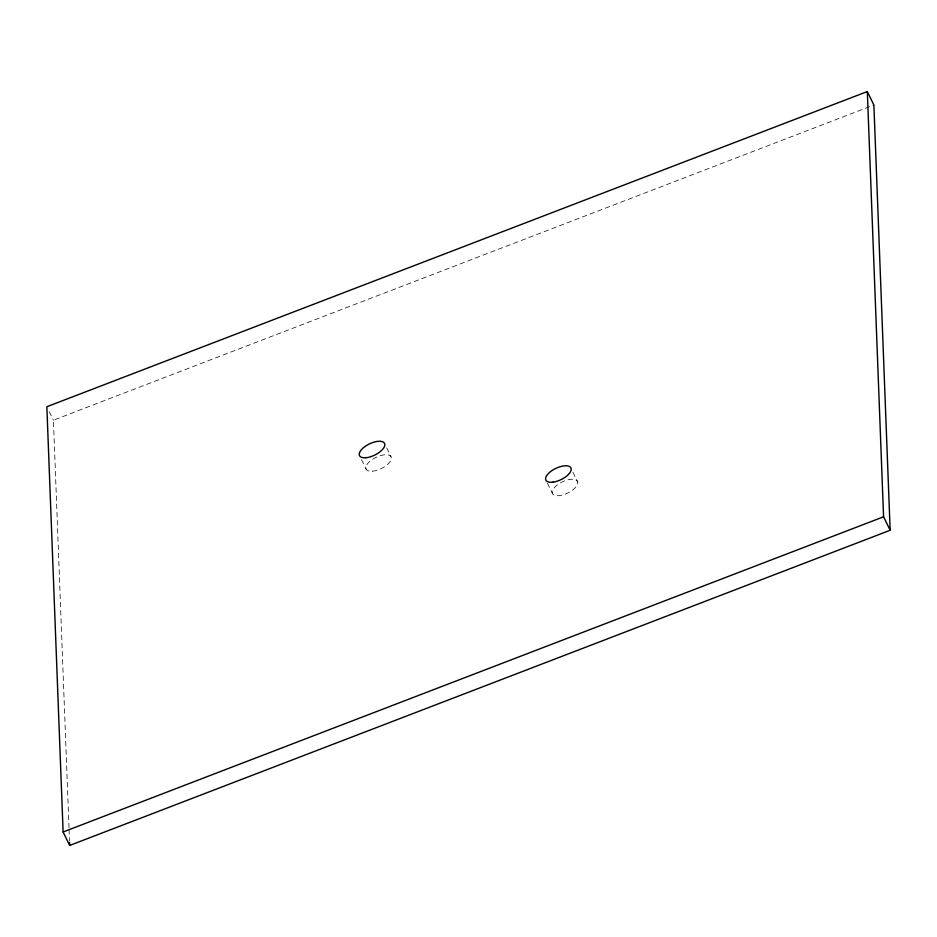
<?xml version="1.0" encoding="UTF-8"?>
<svg xmlns="http://www.w3.org/2000/svg" width="937" height="937" viewBox="0 0 937 937"><rect width="100%" height="100%" fill="white"/><g stroke="black" fill="none" stroke-linecap="round" stroke-linejoin="round"><path stroke-width="0.7" stroke-dasharray="4.68 3.51" d="M69.022 827.898L53.421 420.209L873.881 105.026M572.94 472.248L577.719 482.051A13.938 6.196 -26 0 1 559.694 495.603A13.938 6.196 -26 0 1 557.468 484.816A13.938 6.196 -26 0 1 577.719 482.051M547.431 483.141L552.209 492.932M386.712 447.886L390.893 456.46M361.541 459.704L366.32 469.507M49.239 411.648L53.421 420.209M69.069 829.362L69.514 841.051M372.516 471.182A13.938 6.196 -26 0 0 391.42 457.994A13.938 6.196 -26 0 0 371.872 459.762A13.938 6.196 -26 0 0 372.516 471.182"/><path stroke-width="1.41" d="M867.311 91.557L46.85 406.74L63.119 831.974L69.689 845.443L890.15 530.26L873.881 105.026L867.311 91.557L883.579 516.791L890.15 530.26M63.119 831.974L883.579 516.791M69.572 842.515L69.689 845.443M553.123 482.133A13.938 6.196 -26 0 0 571.148 468.582A13.938 6.196 -26 0 0 550.897 471.346A13.938 6.196 -26 0 0 553.123 482.133M365.945 457.724A13.938 6.196 -26 0 0 384.849 444.525A13.938 6.196 -26 0 0 365.313 446.293A13.938 6.196 -26 0 0 365.945 457.724"/></g></svg>
